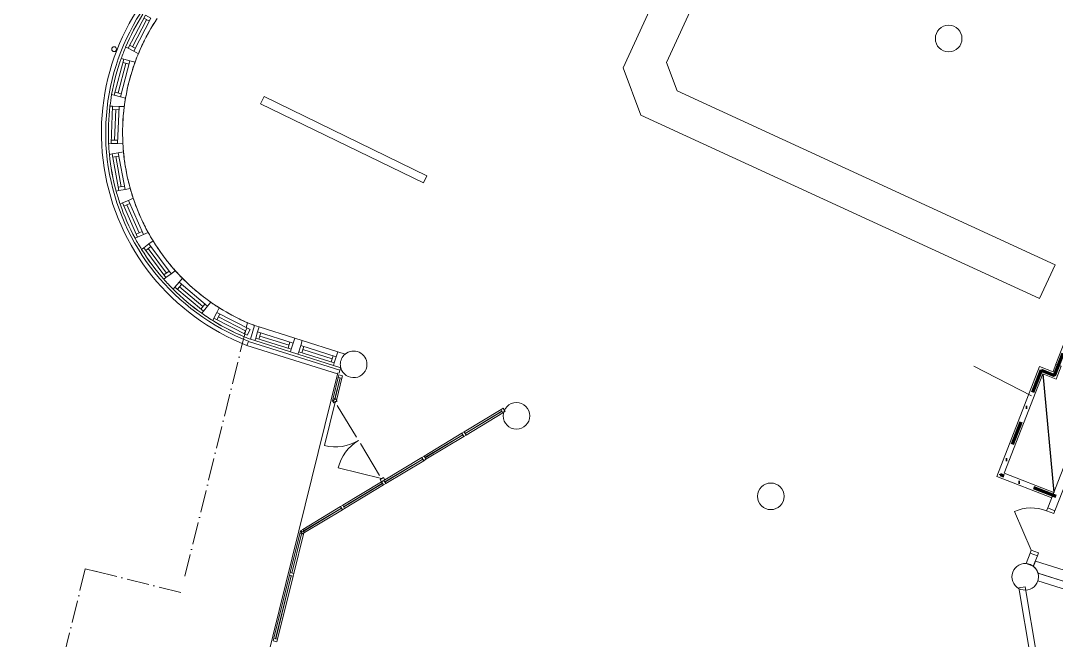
# Model space of a CAD drawing. Header units: millimetres. Extents: x -106764 to 80178, y -104573 to 57950.
# Drawn here: x -75183 to -55735, y 18291 to 29927 of the extents above; entities that cross this region are included whole.
import ezdxf

# ---------------------------------------------------------------- set-up
doc = ezdxf.new("R2010")
doc.units = ezdxf.units.MM
doc.header["$LTSCALE"] = 100
doc.linetypes.add('3 Punktstreckad', pattern=[6.2, 4.2, -1, 0, -1])
doc.linetypes.add('Brand EI 60', pattern=[10.5, 4.5, -3, 0, -3])
for name, color, linetype, lineweight in [('A-------T2N', 1, 'Continuous', 13), ('A-13G---EDN', 1, 'Continuous', 9), ('A-27----', 1, '3 Punktstreckad', 13), ('A-27C---E-N', 7, 'Continuous', 18), ('A-27C---EJN', 1, 'Continuous', 9), ('A-27D---E-N', 7, 'Continuous', 9), ('A-42D--BE-N', 1, 'Continuous', 9), ('A-42D--CE-E', 1, 'Continuous', 13), ('A-42D--CE-N', 1, 'Continuous', 9), ('A-42D--FE-N', 1, 'Continuous', 9), ('A-42E---E-N', 7, 'Continuous', 9), ('A-43----', 1, '3 Punktstreckad', 13), ('A-43CB--E-N', 3, 'Continuous', 18), ('A-43CB--EJN', 1, 'Continuous', 9), ('A-44B---E-N', 1, 'Continuous', 9), ('A-46B--BE-N', 1, 'Continuous', 9), ('A-5-----E-N', 1, 'Continuous', 9), ('A-B-B-EI-60', 6, 'Brand EI 60', 100)]:
    doc.layers.add(name, color=color, linetype=linetype, lineweight=lineweight)

# ---------------------------------------------------------------- blocks, each defined once
blk = doc.blocks.new('2-luftsfönster_H_ - fast - 700x2000-3065960-A-40_P0010')
at = {"layer": 'A-42D--BE-N'}
for p, q in [((-350, 84), (-350, -36)), ((350, 84), (-350, 84)), ((-287, -36), (-287, 84)), ((-287, 24), (287, 24)), ((287, 84), (287, -36)), ((350, 84), (350, -36)), ((-350, -36), (350, -36))]:
    blk.add_line(p, q, dxfattribs=at)
blk = doc.blocks.new('2-luftsfönster_H_ - fast - 700x2000-3065959-A-40_P0010')
at = {"layer": 'A-42D--BE-N'}
for p, q in [((-350, -84), (-350, 36)), ((-350, 36), (350, 36)), ((-287, 36), (-287, -84)), ((287, -84), (287, 36)), ((350, -84), (350, 36)), ((350, -84), (-350, -84)), ((-287, -24), (287, -24))]:
    blk.add_line(p, q, dxfattribs=at)
blk = doc.blocks.new('2-luftsfönster_H_ - fast - 700x2000-2824090-A-40_P0010')
at = {"layer": 'A-42D--BE-N'}
for p, q in [((-350, 84), (-350, -36)), ((350, 84), (-350, 84)), ((-287, -36), (-287, 84)), ((-287, 24), (287, 24)), ((287, 84), (287, -36)), ((350, 84), (350, -36)), ((-350, -36), (350, -36))]:
    blk.add_line(p, q, dxfattribs=at)
blk = doc.blocks.new('Rectangular Mullion - 50x70-8495608-A-40_P0010')
at = {"layer": 'A-42D--FE-N'}
for p, q in [((0, 35), (-50, 35)), ((-50, 35), (-50, -35)), ((0, 35), (0, -35)), ((-50, -35), (0, -35))]:
    blk.add_line(p, q, dxfattribs=at)
blk = doc.blocks.new('CW Pardörr-Glas-Ram - Bef Mc D entré-8496057-A-40_P0010')
at = {"layer": 'A-13G---EDN'}
for p, q in [((-839, -5), (-246, -599)), ((839, -5), (246, -599))]:
    blk.add_line(p, q, dxfattribs=at)
for centre, start, end in [((-839, -5), 315, 360), ((839, -5), 180, 225)]:
    blk.add_arc(centre, 839, start, end, dxfattribs=at)
at = {"layer": 'A-42D--CE-N'}
for p, q in [((-769, -5), (-70, -5)), ((70, -5), (769, -5))]:
    blk.add_line(p, q, dxfattribs=at)
blk = doc.blocks.new('Rectangular Mullion - 50x70-8496042-A-40_P0010')
at = {"layer": 'A-42D--FE-N'}
for p, q in [((0, 35), (-50, 35)), ((-50, 35), (-50, -35)), ((0, 35), (0, -35)), ((-50, -35), (0, -35))]:
    blk.add_line(p, q, dxfattribs=at)
blk = doc.blocks.new('Innerdörr standard - D90_Bef-9805938-A-40_P0010')
at = {"layer": 'A-42D--CE-E'}
blk.add_line((382, -73), (-176, -631), dxfattribs=at)
blk.add_arc((382, -73), 790, 180, 225, dxfattribs=at)
at = {"layer": 'A-42D--CE-N'}
for p, q in [((-408, 72), (-468, 72)), ((-408, -73), (-408, 72)), ((382, -73), (382, 72)), ((442, 72), (382, 72)), ((-408, -73), (-468, -73)), ((382, -73), (442, -73))]:
    blk.add_line(p, q, dxfattribs=at)
blk = doc.blocks.new('Stuprör-enkelt rakt - SR-8673114-A-40_P0010')
at = {"layer": 'A-5-----E-N'}
blk.add_circle((0, 75), 45, dxfattribs=at)
blk = doc.blocks.new('Walls 3 - Walls 3-4259841-A-40_P0010')
at = {"layer": 'A-42E---E-N'}
for p, q in [((-67866, 31736), (-66325, 31137)), ((-67837, 31810), (-66296, 31212)), ((-67135, 31398), (-67788, 31652)), ((-66343, 31090), (-66996, 31344)), ((-66325, 31137), (-66343, 31090)), ((-66296, 31212), (-66325, 31137)), ((-72770, 30225), (-72768, 30228)), ((-73213, 29428), (-73212, 29430)), ((-73295, 29217), (-73294, 29219)), ((-73506, 28327), (-73505, 28332)), ((-70890, 23953), (-70870, 23946)), ((-70907, 23905), (-70933, 23830)), ((-70933, 23830), (-69233, 23292)), ((-69187, 23361), (-70907, 23905)), ((-70784, 23919), (-70117, 23708)), ((-69976, 23663), (-69308, 23452)), ((-69187, 23361), (-69205, 23307)), ((-69172, 23409), (-69187, 23361))]:
    blk.add_line(p, q, dxfattribs=at)
for radius, start, end in [(4280, 68.7661, 248.8224), (4200, 68.7661, 248.7881), (4150, 96.0344, 105.7134), (4150, 93.8345, 94.1105), (4150, 82.8159, 92.4954), (4150, 81.2974, 81.608), (4150, 69.6964, 79.3754), (4150, 109.053, 118.7312), (4150, 106.427, 106.8634), (4150, 122.2494, 131.924), (4150, 119.1149, 119.5594), (4150, 134.8191, 144.4957), (4150, 147.484, 157.1605), (4150, 160.3717, 170.0482), (4150, 173.0365, 182.7131), (4150, 185.6082, 195.2829), (4150, 197.9728, 198.4173), (4150, 198.801, 208.4793), (4150, 210.6688, 211.1052), (4150, 211.8188, 221.4979), (4150, 223.4218, 223.6977), (4150, 225.0368, 234.7163), (4150, 235.9243, 236.2349), (4150, 238.1568, 248.7661)]:
    blk.add_arc((-69387, 27821), radius, start, end, dxfattribs=at)
blk = doc.blocks.new('Mc Donalds Disk - Mc Donalds Disk-8474109-A-40_P0010')
at = {"layer": 'A-46B--BE-N'}
for p, q in [((-62702, 31577), (-63868, 29044)), ((-62530, 31641), (-62702, 31577)), ((-63053, 29141), (-62046, 31329)), ((-62387, 31489), (-62397, 31494)), ((-63868, 29044), (-63539, 28153)), ((-62857, 28610), (-63053, 29141)), ((-55757, 25343), (-62857, 28610)), ((-63539, 28153), (-56049, 24707)), ((-56049, 24707), (-55757, 25343))]:
    blk.add_line(p, q, dxfattribs=at)
for start, end in [(198.6733, 202.6079), (207.8305, 215.0742), (220.1525, 227.7215), (232.4598, 240.9581), (244.7576, 245.2899)]:
    blk.add_arc((-62293, 31721), 250, start, end, dxfattribs=at)
blk = doc.blocks.new('System Panel - Partiglas_ tunnt-8495614-A-40_P0010')
at = {"layer": 'A-42D--FE-N'}
for p, q in [((-380, 1), (380, 1)), ((-380, -1), (-380, 1)), ((380, -1), (380, 1)), ((380, -1), (-380, -1))]:
    blk.add_line(p, q, dxfattribs=at)
blk = doc.blocks.new('System Panel - Partiglas_ tunnt-8495612-A-40_P0010')
at = {"layer": 'A-42D--FE-N'}
for p, q in [((-610, 1), (610, 1)), ((-610, -1), (-610, 1)), ((610, -1), (610, 1)), ((610, -1), (-610, -1))]:
    blk.add_line(p, q, dxfattribs=at)
blk = doc.blocks.new('Rectangular Mullion - 200x70-8495480-A-40_P0010')
at = {"layer": 'A-42D--FE-N'}
for p, q in [((-70124, 19561), (-69942, 20299)), ((-69874, 20282), (-70056, 19544))]:
    blk.add_line(p, q, dxfattribs=at)
blk = doc.blocks.new('Rectangular Mullion - 200x70-8495455-A-40_P0010')
at = {"layer": 'A-42D--FE-N'}
for p, q in [((-70429, 18328), (-70136, 19513)), ((-70068, 19496), (-70361, 18311))]:
    blk.add_line(p, q, dxfattribs=at)
blk = doc.blocks.new('Rectangular Mullion - 50x70-8495606-A-40_P0010')
at = {"layer": 'A-42D--FE-N'}
for p, q in [((25, 35), (-25, 35)), ((-25, 35), (-25, -35)), ((25, 35), (25, -35)), ((-25, -35), (25, -35))]:
    blk.add_line(p, q, dxfattribs=at)
blk = doc.blocks.new('System Panel - Partiglas_ tunnt-8738464-A-40_P0010')
at = {"layer": 'A-42D--FE-N'}
for p, q in [((-426.25, 1), (426.25, 1)), ((-426.25, -1), (-426.25, 1)), ((426.25, -1), (426.25, 1)), ((426.25, -1), (-426.25, -1))]:
    blk.add_line(p, q, dxfattribs=at)
blk = doc.blocks.new('System Panel - Partiglas_ tunnt-8496439-A-40_P0010')
at = {"layer": 'A-42D--FE-N'}
for p, q in [((-413.75, 1), (413.75, 1)), ((-413.75, -1), (-413.75, 1)), ((413.75, -1), (413.75, 1)), ((413.75, -1), (-413.75, -1))]:
    blk.add_line(p, q, dxfattribs=at)
blk = doc.blocks.new('Rectangular Mullion - 50x70-8495580-A-40_P0010')
at = {"layer": 'A-42D--FE-N'}
for p, q in [((0, 35), (-50, 35)), ((-50, 35), (-50, -35)), ((0, 35), (0, -35)), ((-50, -35), (0, -35))]:
    blk.add_line(p, q, dxfattribs=at)
blk = doc.blocks.new('Rectangular Mullion - 200x70-8738462-A-40_P0010')
at = {"layer": 'A-42D--FE-N'}
for p, q in [((-69136, 20827), (-68406, 21268)), ((-68370, 21208), (-69100, 20767))]:
    blk.add_line(p, q, dxfattribs=at)
blk = doc.blocks.new('Rectangular Mullion - 200x70-8496435-A-40_P0010')
at = {"layer": 'A-42D--FE-N'}
for p, q in [((-69887, 20373), (-69179, 20801)), ((-69142, 20741), (-69851, 20313))]:
    blk.add_line(p, q, dxfattribs=at)
blk = doc.blocks.new('System Panel - Partiglas_ tunnt-8495644-A-40_P0010')
at = {"layer": 'A-42D--FE-N'}
for p, q in [((-200, 1), (200, 1)), ((-200, -1), (-200, 1)), ((200, -1), (200, 1)), ((200, -1), (-200, -1))]:
    blk.add_line(p, q, dxfattribs=at)
blk = doc.blocks.new('Rectangular Mullion - 200x70-8495635-A-40_P0010')
at = {"layer": 'A-42D--FE-N'}
for p, q in [((-69314, 22839), (-69218, 23227)), ((-69150, 23211), (-69246, 22822))]:
    blk.add_line(p, q, dxfattribs=at)
blk = doc.blocks.new('Rectangular Mullion - 50x70-8496046-A-40_P0010')
at = {"layer": 'A-42D--FE-N'}
for p, q in [((0, 35), (-50, 35)), ((-50, 35), (-50, -35)), ((0, 35), (0, -35)), ((-50, -35), (0, -35))]:
    blk.add_line(p, q, dxfattribs=at)
blk = doc.blocks.new('Bef inklädnad - Bef inklädnad-8503448-A-40_P0010')
at = {"layer": 'A-42E---E-N'}
for p, q in [((-56128, 19779), (-56166, 19681)), ((-56128, 19779), (-55467, 19570)), ((-56080, 19554), (-55527, 19379)), ((-55527, 19379), (-55467, 19570))]:
    blk.add_line(p, q, dxfattribs=at)
blk.add_arc((-56320, 19483), 250, 16.4984, 52.1475, dxfattribs=at)
blk = doc.blocks.new('System Panel - Partiglas_ tunnt-8738541-A-40_P0010')
at = {"layer": 'A-42D--FE-N'}
for p, q in [((-404, 1), (404, 1)), ((-404, -1), (-404, 1)), ((404, -1), (404, 1)), ((404, -1), (-404, -1))]:
    blk.add_line(p, q, dxfattribs=at)
blk = doc.blocks.new('Rectangular Mullion - 200x70-8738533-A-40_P0010')
at = {"layer": 'A-42D--FE-N'}
for p, q in [((-66853, 22206), (-66162, 22623)), ((-66126, 22563), (-66817, 22146))]:
    blk.add_line(p, q, dxfattribs=at)
blk = doc.blocks.new('System Panel - Partiglas_ tunnt-8738543-A-40_P0010')
at = {"layer": 'A-42D--FE-N'}
for p, q in [((-416, 1), (416, 1)), ((-416, -1), (-416, 1)), ((416, -1), (416, 1)), ((416, -1), (-416, -1))]:
    blk.add_line(p, q, dxfattribs=at)
blk = doc.blocks.new('Rectangular Mullion - 200x70-8738651-A-40_P0010')
at = {"layer": 'A-42D--FE-N'}
for p, q in [((-68346, 21304), (-67651, 21724)), ((-67615, 21664), (-68327, 21234))]:
    blk.add_line(p, q, dxfattribs=at)
blk = doc.blocks.new('Rectangular Mullion - 200x70-8738538-A-40_P0010')
at = {"layer": 'A-42D--FE-N'}
for p, q in [((-67608, 21750), (-66896, 22180)), ((-66860, 22120), (-67572, 21690))]:
    blk.add_line(p, q, dxfattribs=at)

msp = doc.modelspace()

# ---------------------------------------------------------------- linework, layer by layer
msp.add_line((-55990, 23295.3), (-55782.2, 21068.9))
at = {"layer": 'A-------T2N'}
msp.add_line((-56201.6, 22881.4), (-57285, 23439.3), dxfattribs=at)
at = {"layer": 'A-27----'}
for p, q in [((-73969.2, 19632.2), (-75182.5, 14722.4)), ((-73765.3, 19581.8), (-73969.2, 19632.2)), ((-72175.2, 19188.8), (-73804.2, 19591.4))]:
    msp.add_line(p, q, dxfattribs=at)
at = {"layer": 'A-27C---E-N'}
for p, q in [((-73167.3, 29408.5), (-73211.5, 29431.7)), ((-73247.4, 29202.2), (-73295.8, 29215)), ((-73035.7, 29146.3), (-73131.4, 29171.6)), ((-72973.3, 29306.8), (-73060, 29352.3)), ((-73426.1, 28525.4), (-73474.5, 28538.2)), ((-73214.4, 28469.5), (-73310.1, 28494.8)), ((-73456.3, 28322.2), (-73506.3, 28324)), ((-73237.5, 28314.1), (-73336.4, 28317.7)), ((-73482.3, 27622.7), (-73532.3, 27624.5)), ((-73263.4, 27614.5), (-73362.4, 27618.2)), ((-73467.9, 27424.5), (-73517.1, 27415.5)), ((-73252.5, 27464.2), (-73349.9, 27446.3)), ((-73341, 26736.1), (-73390.2, 26727.1)), ((-73125.6, 26775.8), (-73223, 26757.9)), ((-73269.7, 26503.4), (-73315.5, 26483.4)), ((-73069, 26591.3), (-73159.7, 26551.5)), ((-72788.3, 25950), (-72879, 25910.3)), ((-72989, 25862.2), (-73034.8, 25842.1)), ((-72697.4, 25793.4), (-72776.8, 25734.3)), ((-72873.1, 25662.7), (-72913.2, 25632.8)), ((-72455.2, 25101.1), (-72495.3, 25071.2)), ((-72279.5, 25231.9), (-72358.9, 25172.7)), ((-72146.1, 25090.1), (-72209.9, 25014.4)), ((-72287.2, 24922.7), (-72319.4, 24884.4)), ((-71610.8, 24639), (-71674.6, 24563.3)), ((-71454.2, 24535.1), (-71499.1, 24446.9)), ((-71751.9, 24471.6), (-71784.2, 24433.3)), ((-71553.6, 24340), (-71576.3, 24295.4)), ((-70789.4, 24201.9), (-70870.3, 23946.4)), ((-70789.4, 24201.9), (-70703.6, 24174.8)), ((-70703.6, 24174.8), (-70733.2, 24081.4)), ((-70870.3, 23946.4), (-70784.4, 23919.3)), ((-70769.4, 23966.9), (-70784.4, 23919.3)), ((-70036.2, 23963.6), (-70065.8, 23870.2)), ((-70036.2, 23963.6), (-69894.9, 23918.9)), ((-70102, 23755.8), (-70117.1, 23708.1)), ((-69894.9, 23918.9), (-69924.4, 23825.5)), ((-69975.7, 23663.4), (-70117.1, 23708.1)), ((-69960.6, 23711.1), (-69975.7, 23663.4)), ((-69227.5, 23707.7), (-69257, 23614.3)), ((-69227.5, 23707.7), (-69091.4, 23664.7)), ((-69293.2, 23499.9), (-69308.3, 23452.2)), ((-69172.2, 23409.2), (-69308.3, 23452.2))]:
    msp.add_line(p, q, dxfattribs=at)
for radius, start, end in [(4150, 157.16044, 160.37179), (3882, 157.49531, 160.03691), (4150, 170.04763, 173.03664), (3882, 170.3825, 172.70176), (4150, 182.71248, 185.60649), (3882, 183.04735, 185.27162), (4150, 195.28233, 198.80192), (3882, 195.61721, 198.46704), (3882, 208.81263, 211.48535), (4150, 208.47776, 211.82022), (3882, 221.83094, 224.70378), (4150, 221.49607, 225.03865), (3882, 235.04937, 237.82374), (4150, 234.7145, 238.15862)]:
    msp.add_arc((-69386.9, 27820.9), radius, start, end, dxfattribs=at)
at = {"layer": 'A-27C---EJN'}
for p, q in [((-70945.5, 24164.8), (-70923, 24255.8)), ((-70703.6, 24174.8), (-70036.2, 23963.6)), ((-70988.1, 23992.3), (-70975.1, 24045.1)), ((-70117.1, 23708.1), (-70784.4, 23919.3)), ((-69894.9, 23918.9), (-69227.5, 23707.7)), ((-69308.3, 23452.2), (-69975.7, 23663.4))]:
    msp.add_line(p, q, dxfattribs=at)
for centre, radius, start, end in [((-69386.9, 27820.9), 4150, 147.48459, 157.16044), ((-69386.9, 27820.9), 3882, 147.14972, 157.49531), ((-69386.9, 27820.9), 4150, 160.37179, 170.04763), ((-69386.9, 27820.9), 3882, 160.03691, 170.3825), ((-69386.9, 27820.9), 4150, 173.03664, 182.71248), ((-69386.9, 27820.9), 3882, 172.70176, 183.04735), ((-69386.9, 27820.9), 3882, 185.27162, 195.61721), ((-69386.9, 27820.9), 4150, 185.60649, 195.28233), ((-69386.9, 27820.9), 4150, 198.80192, 208.47776), ((-69386.9, 27820.9), 3882, 198.46704, 208.81263), ((-69386.9, 27820.9), 3882, 211.48535, 221.83094), ((-69386.9, 27820.9), 4150, 211.82022, 221.49607), ((-69386.9, 27820.9), 3882, 224.70378, 235.04937), ((-69386.9, 27820.9), 4150, 225.03865, 234.7145), ((-69386.9, 27820.9), 3882, 237.82374, 246.69055), ((-69386.9, 27820.9), 4150, 238.15862, 247.30445), ((-68930.6, 23473.2), 250, 130.03082, 180), ((-68930.6, 23473.2), 250, 180, 194.85433)]:
    msp.add_arc(centre, radius, start, end, dxfattribs=at)
at = {"layer": 'A-27D---E-N'}
for centre, start, end in [((-57756.2, 29591.2), 0, 180), ((-57756.2, 29591.2), 180, 0), ((-68930.6, 23473.2), 130.03082, 180), ((-68930.6, 23473.2), 0, 130.03082), ((-68930.6, 23473.2), 180, 194.85433), ((-68930.6, 23473.2), 194.85433, 0), ((-65873.3, 22505.9), 0, 180), ((-65873.3, 22505.9), 180, 0), ((-61096.4, 20994.5), 0, 180), ((-61096.4, 20994.5), 180, 0), ((-56319.5, 19483.1), 15.30245, 180), ((-56319.5, 19483.1), 180, 342.44257), ((-56319.5, 19483.1), 342.44257, 360), ((-56319.5, 19483.1), 0, 15.30245)]:
    msp.add_arc(centre, 250, start, end, dxfattribs=at)
at = {"layer": 'A-43----'}
msp.add_line((-70957.9, 24114.7), (-72113.8, 19437.3), dxfattribs=at)
at = {"layer": 'A-43CB--E-N'}
for p, q in [((-70612.9, 28501), (-70678.5, 28366.1)), ((-70612.9, 28501), (-67554.8, 27015.1)), ((-67620.3, 26880.2), (-70678.5, 28366.1)), ((-67554.8, 27015.1), (-67620.3, 26880.2)), ((-55743.4, 23475.7), (-54598, 26423.5)), ((-56853.5, 21369.8), (-56051.2, 23434.4)), ((-56051.2, 23434.4), (-55796.3, 23335.3)), ((-55796.3, 23335.3), (-55742, 23475.2)), ((-55641.8, 23436.2), (-55743.4, 23475.7)), ((-55641.8, 23436.2), (-55735, 23196.2)), ((-55990, 23295.3), (-56714.3, 21431)), ((-55735, 23196.2), (-55990, 23295.3)), ((-55895.5, 20777.4), (-55057.9, 22933.1)), ((-56714.3, 21431), (-55782.2, 21068.9)), ((-55821.2, 20968.7), (-56853.5, 21369.8)), ((-55543.8, 21282), (-55760.3, 20724.9)), ((-55895.5, 20777.4), (-55760.3, 20724.9)), ((-56301.5, 19732.5), (-56225.1, 19929.2)), ((-56225.1, 19929.2), (-56089.9, 19876.7)), ((-56166.3, 19679.9), (-56089.9, 19876.7)), ((-56301.5, 19732.5), (-56166.3, 19679.9)), ((-56077.1, 19553.2), (-56078.4, 19549.1)), ((-56077.1, 19553.2), (-53617.3, 18774.9)), ((-56437.8, 19274.3), (-56319.5, 19294.4)), ((-56437.8, 19274.3), (-56217, 17973.8)), ((-56098.7, 17993.9), (-56319.5, 19294.4)), ((-56081.2, 19407.7), (-53691.7, 18651.7))]:
    msp.add_line(p, q, dxfattribs=at)
at = {"layer": 'A-43CB--EJN'}
for start, end in [(342.44257, 360), (0, 15.30245)]:
    msp.add_arc((-56319.5, 19483.1), 250, start, end, dxfattribs=at)
at = {"layer": 'A-44B---E-N'}
msp.add_line((-69227.4, 23314.2), (-70773.2, 17058.9), dxfattribs=at)
for start, end in [(146.44561, 149.17262), (149.6464, 152.59745), (153.4387, 155.57722), (159.40279, 162.17411), (156.60631, 159.16167), (162.55733, 165.50923), (166.37596, 168.492), (169.52379, 172.09475), (172.29934, 175.36985), (175.81491, 178.33105), (179.30422, 181.33788), (182.36814, 185.0749), (185.16511, 188.14492), (188.99897, 191.12613), (192.15664, 194.19092), (195.16304, 197.90317), (198.16871, 201.18794), (201.79371, 204.15346), (205.14902, 207.17175), (208.19376, 210.84628), (211.10698, 214.1562), (214.61133, 217.11761), (218.09211, 220.12499), (221.15493, 223.76798), (224.08509, 226.78653), (227.21334, 230.16483), (231.02027, 233.1462), (234.17686, 236.74351), (237.00028, 239.13974), (240.41065, 242.3606), (243.51385, 245.83026), (246.61531, 248.91928)]:
    msp.add_arc((-69386.9, 27820.9), 3882, start, end, dxfattribs=at)
at = {"layer": 'A-B-B-EI-60'}
for p, q in [((-55766.1, 23266.7), (-54571.1, 26342.3)), ((-56021, 23365.8), (-56784.9, 21400)), ((-56021, 23365.8), (-55766.1, 23266.7)), ((-55734.4, 20991.8), (-56784.9, 21400))]:
    msp.add_line(p, q, dxfattribs=at)

# ---------------------------------------------------------------- block references
at = {"layer": 'A-42D--BE-N'}
for name, p, rotation in [('2-luftsfönster_H_ - fast - 700x2000-3065960-A-40_P0010', (-72930.3, 29679.5), 62.32251512198909), ('2-luftsfönster_H_ - fast - 700x2000-3065959-A-40_P0010', (-73255.6, 28842.3), 255.2097082927294), ('2-luftsfönster_H_ - fast - 700x2000-3065959-A-40_P0010', (-73385.4, 27969.3), 267.8745580758704), ('2-luftsfönster_H_ - fast - 700x2000-3065960-A-40_P0010', (-73321.8, 27095.6), 100.4444129842693), ('2-luftsfönster_H_ - fast - 700x2000-3065960-A-40_P0010', (-73052.4, 26216.5), 113.6398388885401), ('2-luftsfönster_H_ - fast - 700x2000-3065959-A-40_P0010', (-72596.7, 25432), 306.6581441994255), ('2-luftsfönster_H_ - fast - 700x2000-3065959-A-40_P0010', (-71965.4, 24761.3), 319.87657578978), ('2-luftsfönster_H_ - fast - 700x2000-3065959-A-40_P0010', (-71203.6, 24255.9), 332.9965395526905), ('2-luftsfönster_H_ - fast - 700x2000-2824090-A-40_P0010', (-70410.3, 23941.4), 162.4425730222384), ('2-luftsfönster_H_ - fast - 700x2000-2824090-A-40_P0010', (-69601.6, 23685.6), 162.4425730222384)]:
    msp.add_blockref(name, p, dxfattribs=dict(at, rotation=rotation))
at = {"layer": 'A-42D--CE-N'}
for name, p, rotation in [('CW Pardörr-Glas-Ram - Bef Mc D entré-8496057-A-40_P0010', (-68836, 22047.3), 301.1373071423177), ('Innerdörr standard - D90_Bef-9805938-A-40_P0010', (-55997.3, 20315.2), 248.7661117073594)]:
    msp.add_blockref(name, p, dxfattribs=dict(at, rotation=rotation))
at = {"layer": 'A-42D--FE-N'}
for name in ['Rectangular Mullion - 200x70-8495635-A-40_P0010', 'Rectangular Mullion - 200x70-8738533-A-40_P0010', 'Rectangular Mullion - 200x70-8738538-A-40_P0010', 'Rectangular Mullion - 200x70-8738651-A-40_P0010', 'Rectangular Mullion - 200x70-8738462-A-40_P0010', 'Rectangular Mullion - 200x70-8496435-A-40_P0010', 'Rectangular Mullion - 200x70-8495480-A-40_P0010', 'Rectangular Mullion - 200x70-8495455-A-40_P0010']:
    msp.add_blockref(name, (0, 0), dxfattribs=at)
for name, p, rotation in [('System Panel - Partiglas_ tunnt-8495644-A-40_P0010', (-69231.9, 23024.8), 256.1190343371053), ('Rectangular Mullion - 50x70-8495608-A-40_P0010', (-69172, 23267.5), 76.11903433710538), ('Rectangular Mullion - 50x70-8496046-A-40_P0010', (-69295.9, 22808.6), 121.1373071423177), ('System Panel - Partiglas_ tunnt-8738541-A-40_P0010', (-66489.8, 22384.7), 211.1373071423174), ('Rectangular Mullion - 50x70-8495608-A-40_P0010', (-66101.6, 22619.2), 31.13730714231745), ('System Panel - Partiglas_ tunnt-8738543-A-40_P0010', (-67234.1, 21935.1), 211.1373071423174), ('System Panel - Partiglas_ tunnt-8738543-A-40_P0010', (-67989.1, 21479), 211.1373071423174), ('System Panel - Partiglas_ tunnt-8738464-A-40_P0010', (-68752.8, 21017.6), 211.1373071423174), ('Rectangular Mullion - 50x70-8495608-A-40_P0010', (-68345.2, 21263.8), 31.13730714231745), ('System Panel - Partiglas_ tunnt-8496439-A-40_P0010', (-69514.6, 20557.4), 211.1373071423174), ('System Panel - Partiglas_ tunnt-8495614-A-40_P0010', (-69998.8, 19921.7), 256.1190343371053), ('Rectangular Mullion - 50x70-8495608-A-40_P0010', (-69895.6, 20339.1), 76.11903433710538), ('System Panel - Partiglas_ tunnt-8495612-A-40_P0010', (-70248.3, 18912), 256.1190343371053)]:
    msp.add_blockref(name, p, dxfattribs=dict(at, rotation=rotation))
at = {"layer": 'A-42D--FE-N', "extrusion": (0, 0, -1)}
for name, p, rotation in [('Rectangular Mullion - 50x70-8495580-A-40_P0010', (69291.9, 22782.1), 283.8809656628947), ('Rectangular Mullion - 50x70-8495606-A-40_P0010', (66856.6, 22163.1), 328.8626928576825), ('Rectangular Mullion - 50x70-8495606-A-40_P0010', (67611.6, 21707), 328.8626928576825), ('Rectangular Mullion - 50x70-8496042-A-40_P0010', (68376.1, 21286), 238.8626928576823), ('Rectangular Mullion - 50x70-8495606-A-40_P0010', (69139, 20784.2), 328.8626928576825), ('Rectangular Mullion - 50x70-8495580-A-40_P0010', (69911.5, 20317.6), 328.8626928576825), ('Rectangular Mullion - 50x70-8495606-A-40_P0010', (70096, 19528.5), 283.8809656628947), ('Rectangular Mullion - 50x70-8495606-A-40_P0010', (70400.6, 18295.6), 283.8809656628947)]:
    msp.add_blockref(name, p, dxfattribs=dict(at, rotation=rotation))
at = {"layer": 'A-42E---E-N'}
for name in ['Walls 3 - Walls 3-4259841-A-40_P0010', 'Bef inklädnad - Bef inklädnad-8503448-A-40_P0010']:
    msp.add_blockref(name, (0, 0), dxfattribs=at)
at = {"layer": 'A-46B--BE-N'}
msp.add_blockref('Mc Donalds Disk - Mc Donalds Disk-8474109-A-40_P0010', (0, 0), dxfattribs=at)
at = {"layer": 'A-5-----E-N', "rotation": 68.07201642853242}
msp.add_blockref('Stuprör-enkelt rakt - SR-8673114-A-40_P0010', (-73359.4, 29364.4), dxfattribs=at)

doc.saveas('drawing.dxf')
